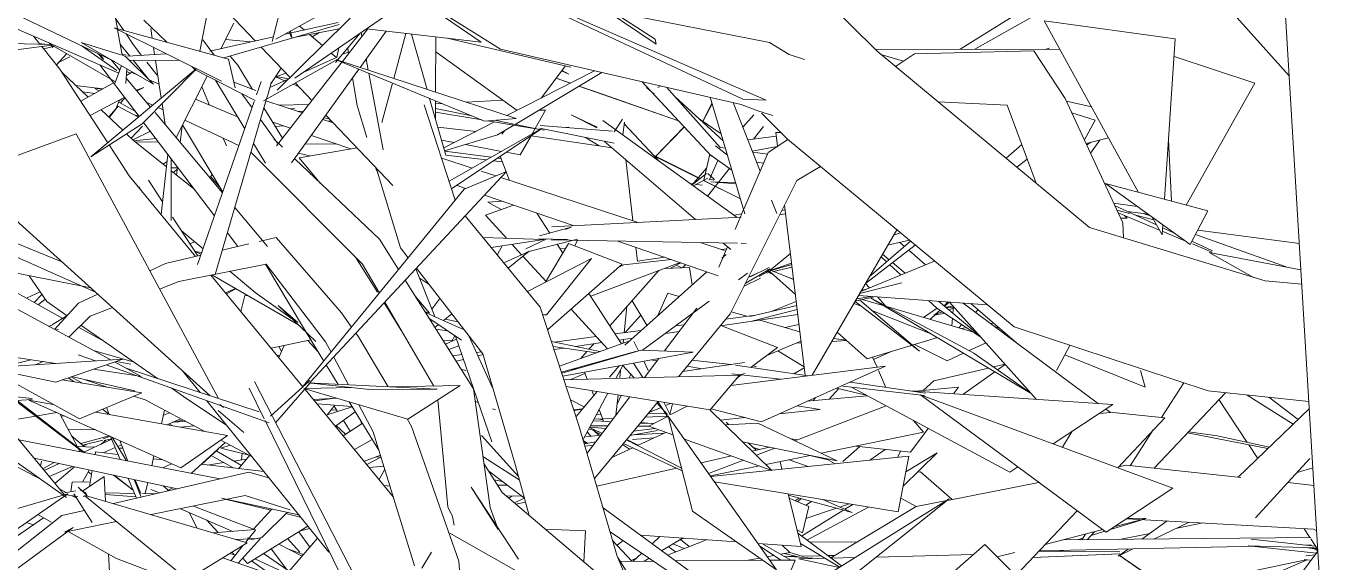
# Model space of a CAD drawing. Header units: millimetres. Extents: x 78096 to 288885, y -20632 to 149556.
# Drawn here: x 251395 to 251956, y 93007 to 93239 of the extents above; entities that cross this region are included whole.
import ezdxf

# ---------------------------------------------------------------- set-up
doc = ezdxf.new("R2010")
doc.units = ezdxf.units.MM
doc.layers.add('G-IMPT', color=8, linetype='Continuous', lineweight=9)
doc.layers.add('L-PLNT', color=71, linetype='Continuous', lineweight=9)

# ---------------------------------------------------------------- blocks, each defined once
blk = doc.blocks.new('ZZ-V - Tree Broadleaf 1 - 3dtree rotund SIMPLU-4826059-TOMH A-A')
at = {"layer": 'G-IMPT'}
for p, q in [((26066.74, 93227.97), (25986.12, 93307.86)), ((25904.03, 93228.81), (25876.78, 93245.83)), ((26020.24, 93231.82), (25952.68, 93244.95)), ((25880.99, 93233.59), (25934.42, 93221.13)), ((25704.72, 93231.36), (25707.04, 93230.98)), ((25710.79, 93230.08), (25706.56, 93229.06)), ((25709.39, 93230.56), (25711.71, 93229.76)), ((25911.18, 93202.43), (25875.99, 93227.77)), ((26008.01, 93205.05), (25904.03, 93228.81)), ((26028.72, 93226.6), (26020.24, 93231.82)), ((26158.58, 93151.83), (26066.74, 93227.97)), ((26134.46, 93228.21), (26082.93, 93226.92)), ((26134.46, 93228.21), (26148.04, 93207.62)), ((25740.4, 93226.84), (25742.26, 93226.24)), ((26028.72, 93226.6), (26035.39, 93224.43)), ((26082.93, 93226.92), (26074.7, 93221.37)), ((25742.44, 93219.17), (25744.15, 93218.58)), ((25810.8, 93215.21), (25806.75, 93216.87)), ((25812.39, 93216.01), (25806.91, 93217.11)), ((25906.76, 93200.17), (25944.68, 93219.52)), ((25910.3, 93196.36), (25947.84, 93218.8)), ((25932.07, 93221.68), (25921.53, 93207.71)), ((25816.76, 93212.78), (25814.39, 93213.75)), ((25737.75, 93203.07), (25739.43, 93206.87)), ((25802.66, 93206.54), (25818.4, 93201.41)), ((25994.59, 93208.12), (26009.64, 93157.8)), ((26004.58, 93205.83), (26016.2, 93176.24)), ((26015.21, 93202.24), (26008.01, 93205.05)), ((26122.96, 93204.69), (26093.04, 93206.17)), ((26172.87, 93153.93), (26148.04, 93207.62)), ((25737.75, 93203.07), (25734.7, 93199.62)), ((25875.97, 93201.67), (25895.91, 93198.34)), ((25891.64, 93200.1), (25875.98, 93203.25)), ((26015.21, 93202.24), (26021.64, 93200.24)), ((26028.05, 93189.98), (26016.85, 93201.26)), ((26135.52, 93170.94), (26122.96, 93204.69)), ((25805.57, 93197.42), (25813.22, 93194.78)), ((25827.19, 93198.54), (25831.73, 93197.06)), ((25879.47, 93186.25), (25901.38, 93197.43)), ((25881.79, 93171.81), (25920.94, 93194.15)), ((25921.28, 93194.15), (25882.91, 93168.68)), ((25898.42, 93197.92), (25920.95, 93194.16)), ((25921.04, 93194.2), (25901.38, 93198.15)), ((25902.7, 93191.82), (25909.75, 93196.03)), ((25953.11, 93188.24), (25920.9, 93194.74)), ((25920.9, 93194.74), (25953.08, 93188.22)), ((25920.9, 93194.72), (25953.11, 93188.24)), ((25921, 93194.15), (25922.82, 93193.85)), ((25921.1, 93195.98), (25952.37, 93193.49)), ((25922.82, 93193.85), (25921.29, 93194.15)), ((25948.23, 93198.12), (26006.22, 93156.24)), ((25956.79, 93198.58), (25953.14, 93193.15)), ((25957.59, 93197.41), (25956.88, 93191.87)), ((25972.73, 93180.42), (25957.5, 93196.69)), ((25822.26, 93191.66), (25839.34, 93185.78)), ((25902.7, 93191.82), (25879.84, 93184.97)), ((25948.97, 93189.05), (25988.33, 93155.34)), ((26028.11, 93189.93), (26019.62, 93184.19)), ((26025.17, 93192.89), (26022.99, 93192.94)), ((26022.99, 93192.94), (26023.71, 93186.95)), ((26125.91, 93108.9), (26028.05, 93189.98)), ((26019.62, 93184.19), (26009.14, 93159.8)), ((25878.72, 93181.74), (25891.74, 93177.49)), ((25961.2, 93154.84), (25958.12, 93181.21)), ((26042.32, 93178.15), (26032.1, 93172.1)), ((25895.61, 93176.23), (25902.02, 93174.14)), ((25904.15, 93173.44), (25963.51, 93154.09)), ((26032.1, 93172.1), (26003.25, 93114.6)), ((25885.27, 93169.95), (25888.94, 93168.68)), ((25897.1, 93165.87), (25935.41, 93152.67)), ((25909.58, 93161.57), (25897.53, 93157.15)), ((26021.12, 93163.72), (26023.42, 93157.87)), ((26026.78, 93161.49), (26035.63, 93088.01)), ((25897.53, 93157.15), (25906.63, 93147.2)), ((25919.73, 93158.07), (25925.31, 93149.48)), ((25926.19, 93152.2), (26008, 93156.33)), ((26009.08, 93159.67), (26005.35, 93150.99)), ((25920.79, 93148.25), (25934.51, 93152.01)), ((25932.15, 93150.95), (25934.19, 93151.93)), ((26075.21, 93150.9), (26038.67, 93088.03)), ((26234.37, 93128.78), (26158.58, 93151.83)), ((26173.16, 93147.39), (26172.87, 93153.93)), ((25896.37, 93147.55), (25922.7, 93146.64)), ((25899.94, 93143.22), (25922.7, 93146.64)), ((25909.02, 93144.59), (25913.12, 93140.1)), ((25914.88, 93142.58), (25923.77, 93146.89)), ((25915.68, 93141.39), (25937.29, 93146.81)), ((25920.4, 93146.95), (25932.89, 93146.73)), ((25925.84, 93146.56), (26006.44, 93145.06)), ((25928.48, 93144.6), (25930.92, 93140.83)), ((25954.7, 93146.02), (25998.12, 93131.06)), ((25963.25, 93137.35), (25962.55, 93143.31)), ((25990.28, 93145.36), (26000.82, 93141.92)), ((26002.13, 93143.51), (25998.34, 93134.68)), ((26000.2, 93145.17), (26003.53, 93142.32)), ((26007.94, 93145.03), (26010.19, 93144.99)), ((25905.43, 93136.55), (25916.22, 93141.52)), ((25907.31, 93134.27), (25916.39, 93141.6)), ((25913.72, 93139.45), (25923.67, 93128.55)), ((25975.08, 93139), (25963.25, 93137.35)), ((26001.79, 93142.72), (25999.39, 93142.39)), ((25999.61, 93138.55), (26001.52, 93140.25)), ((25957.67, 93101.12), (25993.14, 93132.77)), ((26006.8, 93129.24), (26010.73, 93132.13)), ((26250.29, 93127.34), (26234.37, 93128.78)), ((25877.81, 93121.23), (25874.29, 93116.64)), ((25942.23, 93123.41), (25956.33, 93101.68)), ((25934.55, 93116.65), (25950.24, 93099.48)), ((25965.36, 93098.9), (25994.2, 93120.02)), ((25988.86, 93117.01), (25974.88, 93098.54)), ((25875.63, 93108.72), (25877.18, 93109.97)), ((25879.33, 93111.7), (25882.95, 93114.62)), ((25880.05, 93112.28), (25885.68, 93111.11)), ((26003.25, 93114.6), (25980.88, 93087.44)), ((25881.1, 93107.28), (25876.06, 93108.03)), ((26209.85, 93081.27), (26125.91, 93108.9)), ((25808.22, 93095.75), (25810.57, 93100.93)), ((25926.01, 93102.67), (25946.94, 93098.29)), ((25945.39, 93097.73), (25926.72, 93100.51)), ((25929.51, 93092), (25960.15, 93103.06)), ((25930.34, 93089.45), (25962.29, 93098.36)), ((25963.7, 93098.59), (25961.69, 93102.68)), ((25965.44, 93087.02), (25961.41, 93093.31)), ((25967.83, 93090.17), (25965.89, 93094.14)), ((25972.46, 93095.35), (25966.17, 93087.04)), ((25968.97, 93094.71), (25971.62, 93094.25)), ((26009.51, 93093.53), (25982.68, 93089.63)), ((25986.71, 93094.52), (26003.67, 93092.68)), ((25888.96, 93090.17), (25886.9, 93090.71)), ((25951.06, 93087.24), (25955.24, 93092.17)), ((25953.8, 93086.7), (25956.8, 93092.31)), ((25956.68, 93092.44), (25961.73, 93086.92)), ((25984.62, 93091.98), (25991.08, 93090.85)), ((26003.49, 93083.68), (26070.41, 93091.96)), ((26024.97, 93086.34), (26003.99, 93088.68)), ((26036.92, 93087.82), (26005.62, 93092.48)), ((26009.78, 93088.86), (26007.26, 93088.2)), ((26016.77, 93067.95), (26070.41, 93091.96)), ((26087.24, 93079.37), (26051.97, 93083.31)), ((26087.66, 93080.26), (26055.1, 93085.11)), ((26124.07, 93046.2), (26055.36, 93083.06)), ((25823.21, 93077.54), (25832.96, 93078.2)), ((25936.63, 93070.24), (25945.79, 93081.03)), ((25939.67, 93060.31), (25950.37, 93080.29)), ((25959.89, 93078.75), (25941.42, 93054.35)), ((25972.09, 93076.78), (25944.63, 93043.44)), ((25971.57, 93076.15), (25974.32, 93073.14)), ((25976.36, 93069.96), (25972.04, 93076.71)), ((25977.28, 93070.94), (25974.62, 93076.37)), ((26168.54, 93075.36), (26080.84, 93081.35)), ((26165.79, 93020.23), (26085.5, 93079.6)), ((26194.52, 93039.36), (26085.55, 93079.58)), ((26253.35, 93076.73), (26209.85, 93081.27)), ((25974.75, 93072.67), (25976.15, 93071.14)), ((25976.38, 93070.53), (26023.3, 93004.04)), ((26016.77, 93067.95), (25995, 93073.6)), ((26168.54, 93075.36), (26142.77, 93058.46)), ((25987.04, 93029.33), (25976.53, 93069.96)), ((25728.99, 93054.93), (25728.78, 93053.74)), ((25728.99, 93054.93), (25738.81, 93053.79)), ((25753.98, 93052.02), (25758.12, 93051.53)), ((25774.73, 93049.6), (25801.82, 93046.44)), ((26127.57, 93048.5), (26124.07, 93046.2)), ((25727.56, 93046.87), (25726.35, 93040.01)), ((25853.7, 93040.4), (25856.26, 93040.1)), ((25906.84, 93040.61), (25902.75, 93040.54)), ((26194.52, 93039.36), (26165.79, 93020.23)), ((25913.06, 93035.88), (25906.34, 93036.04)), ((25913.15, 93035.81), (25906.4, 93035.99)), ((25913.17, 93035.79), (25906.46, 93035.93)), ((25908.92, 93035.88), (25907.6, 93034.97)), ((26097.92, 93034.66), (26015.03, 92983.12)), ((26097.92, 93034.66), (26047.39, 92994.41)), ((26014.74, 92982.29), (25948.35, 93030.76)), ((25987.04, 93029.33), (26023.3, 93004.04)), ((25821.58, 93021.86), (25817.54, 93020.94)), ((26018.02, 92975.31), (25951.36, 93020.5))]:
    blk.add_line(p, q, dxfattribs=at)
blk = doc.blocks.new('ZZ-V - Tree Broadleaf 1 - 3dtree rotund SIMPLU-4826034-TOMH A-A')
at = {"layer": 'G-IMPT'}
for p, q in [((25805.36, 93232.2), (25820.6, 93291.84)), ((25807.47, 93211.16), (25881.56, 93284.27)), ((25919.32, 93288.11), (25815.11, 93216.41)), ((25971.22, 93231.07), (25921.12, 93264.92)), ((25970.86, 93233.26), (25922.32, 93264.47)), ((25779.6, 93256.36), (25774.07, 93227.95)), ((26008.7, 93207.3), (25905.62, 93255.53)), ((26018.8, 93206.83), (25906.26, 93255.8)), ((25735.71, 93252.93), (25738.46, 93237.66)), ((25779.01, 93252.4), (25798.03, 93232.43)), ((25838.7, 93250.89), (25806.99, 93233.12)), ((25739.02, 93218.52), (25675.47, 93246.12)), ((25691.74, 93245.32), (25737.18, 93223.52)), ((25870.28, 93249.19), (25895.63, 93231.87)), ((25741.23, 93236.9), (25737.65, 93242.17)), ((25749.92, 93241.35), (25759.79, 93231.84)), ((25788.71, 93240.07), (25783.32, 93229.34)), ((25834.34, 93239.46), (25784.5, 93225.11)), ((25833.79, 93240.44), (25810.92, 93235.32)), ((25817.21, 93238.84), (25819.17, 93237.16)), ((26259.88, 92968.61), (26243.29, 93243.25)), ((25704.97, 93231.04), (25702.18, 93234.52)), ((25786.42, 93224.58), (25737.01, 93238.06)), ((25783.43, 93215.07), (25737.01, 93238.06)), ((25738.52, 93237.31), (25740.5, 93226.3)), ((25745.32, 93230.91), (25742.2, 93235.49)), ((25753.48, 93233.56), (25752.85, 93237.73)), ((25775.39, 93232.95), (25780.22, 93226.27)), ((25805.87, 93234.19), (25778.36, 93228.03)), ((25795.99, 93231.97), (25785.18, 93233.04)), ((25812.7, 93236.32), (25813.73, 93233.92)), ((25813.25, 93236.63), (25813.83, 93233.94)), ((25814.68, 93233.89), (25834.34, 93237.67)), ((25821.47, 93235.2), (25827.02, 93230.45)), ((25843.29, 93235.8), (25832.76, 93223.13)), ((25846.69, 93237.62), (25835.68, 93223.53)), ((25854.57, 93236.7), (25843.32, 93221.02)), ((25843.8, 93236.15), (25844.14, 93234.35)), ((25895.63, 93231.87), (25846.05, 93237.7)), ((25863.08, 93235.7), (25857.86, 93216.24)), ((25863.15, 93235.69), (25857.9, 93216.23)), ((25865.5, 93235.41), (25872.3, 93211.5)), ((25875.99, 93234.18), (25875.98, 93210.29)), ((25970.86, 93233.26), (25971.22, 93231.07)), ((25662.79, 93224.48), (25710.15, 93230.66)), ((25667.24, 93232.07), (25709.69, 93230.91)), ((25713.63, 93220.23), (25705.73, 93230.09)), ((25708.92, 93231.59), (25710.52, 93229.66)), ((25709.69, 93230.93), (25737.7, 93214.7)), ((25754.01, 93213.82), (25722.83, 93231.8)), ((25740.01, 93226.44), (25722.83, 93231.8)), ((25723.19, 93230.24), (25738.24, 93219.62)), ((25743.85, 93225.86), (25739.65, 93231.06)), ((25748.91, 93226.18), (25745.32, 93230.91)), ((25754.55, 93226.54), (25754.08, 93229.6)), ((25800.6, 93229.74), (25813.05, 93216.67)), ((25834.13, 93229.5), (25833.23, 93225.32)), ((25838.38, 93226.98), (25837.98, 93229.41)), ((25730.19, 93226.87), (25732.38, 93224.41)), ((25730.9, 93222.05), (25747.84, 93199.77)), ((25731.05, 93226.46), (25732.49, 93224.51)), ((25735.7, 93224.23), (25739.46, 93219.75)), ((25740.2, 93221.78), (25737.39, 93214.04)), ((25741.71, 93225.91), (25740.5, 93226.29)), ((25754.01, 93213.82), (25741.88, 93225.85)), ((25742.85, 93225.79), (25759.53, 93226.85)), ((25743.67, 93224.09), (25765.37, 93224.01)), ((25751.86, 93215.96), (25745.29, 93224.08)), ((25751.16, 93223.21), (25755.68, 93217.61)), ((25757.4, 93207.76), (25754.93, 93224.05)), ((25786.42, 93224.58), (25789.28, 93212.18)), ((25790.5, 93221.9), (25787.2, 93225.88)), ((25796.9, 93211.5), (25790.5, 93221.9)), ((25833.76, 93224.49), (25801.56, 93206.63)), ((25835.49, 93223.28), (25807.25, 93187.14)), ((25833.19, 93225.32), (25819.08, 93218.95)), ((25830.8, 93227.21), (25833.09, 93225.26)), ((25832.97, 93224.32), (25897.16, 93197.83)), ((25910.72, 93198.87), (25833.27, 93224.32)), ((25845.95, 93224.68), (25846.85, 93219.86)), ((25734.3, 93188.47), (25713.63, 93220.23)), ((25725.77, 93208.12), (25714.58, 93218.77)), ((25727.04, 93182.41), (25772.39, 93220.27)), ((25742.52, 93220.44), (25742.12, 93214.09)), ((25742.27, 93216.4), (25752.77, 93203.89)), ((25744.56, 93218.82), (25742.34, 93217.55)), ((25747.4, 93217.63), (25744.56, 93218.82)), ((25749.19, 93196.66), (25772.45, 93220.24)), ((25777.2, 93217.18), (25763.86, 93190.66)), ((25770.6, 93221.43), (25772.45, 93219.65)), ((25771.44, 93220.27), (25797.92, 93206.7)), ((25809.22, 93220.69), (25804.81, 93213.87)), ((25842.78, 93220.27), (25813.76, 93179.81)), ((25842.08, 93204.49), (25840.1, 93216.53)), ((25847.11, 93218.48), (25853.31, 93185.41)), ((25736.74, 93214.37), (25722.66, 93206.35)), ((25746.64, 93211.19), (25749.89, 93212.38)), ((25749.89, 93212.38), (25746.94, 93210.83)), ((25756.48, 93213.83), (25752.2, 93215.62)), ((25774.93, 93212.67), (25778.26, 93204.71)), ((25780.83, 93215.46), (25793.49, 93194.48)), ((25788.71, 93214.67), (25798.28, 93210.96)), ((25800.61, 93214.98), (25798.57, 93209.13)), ((25805.06, 93214.73), (25803.27, 93208.62)), ((25812.24, 93215.86), (25804.35, 93212.3)), ((25815.33, 93214.27), (25822.54, 93206.71)), ((25857.33, 93214.26), (25852.75, 93197.18)), ((25857.36, 93214.25), (25852.75, 93197.18)), ((25741.45, 93207.94), (25726.69, 93200.16)), ((25753.77, 93204.73), (25750.95, 93206.05)), ((25759.15, 93196.28), (25757.77, 93205.35)), ((25790.37, 93199.64), (25772.2, 93207.25)), ((25797.59, 93206.31), (25773.13, 93135.9)), ((25803.23, 93208.5), (25780.72, 93131.59)), ((25792.26, 93209.6), (25796.63, 93203.54)), ((25884.45, 93163.67), (25871, 93204.9)), ((25873.39, 93207.64), (25880.37, 93183.11)), ((25875.98, 93206.57), (25875.97, 93198.56)), ((26018.8, 93206.83), (26008.7, 93207.3)), ((25740.75, 93193.85), (25731.48, 93202.68)), ((25754.77, 93201.49), (25783.87, 93166.8)), ((25758.18, 93202.66), (25756.08, 93203.64)), ((25809.84, 93190.47), (25801.79, 93203.56)), ((25828.54, 93200.42), (25857.49, 93170.03)), ((25846.28, 93190.75), (25842.08, 93204.49)), ((25727.04, 93182.41), (25749.19, 93196.66)), ((25749.77, 93197.24), (25780.44, 93156.93)), ((25766.43, 93195.78), (25765.63, 93188.55)), ((25783.96, 93167.08), (25766.64, 93196.19)), ((25790.97, 93187.25), (25767.65, 93198.2)), ((25800.3, 93198.47), (25807.63, 93188.32)), ((25910.72, 93198.87), (25897.16, 93197.83)), ((25720.62, 93192.32), (25672.75, 93174.66)), ((25720.62, 93192.32), (25782.12, 93078.05)), ((25745.44, 93189.39), (25742.4, 93192.29)), ((25759.69, 93178.01), (25745.44, 93189.39)), ((25784.23, 93190.42), (25785.61, 93187.1)), ((25797.29, 93188.18), (25802.42, 93179.67)), ((25809.76, 93186.57), (25806.03, 93190.1)), ((25743.6, 93174.16), (25734.93, 93187.49)), ((25760.3, 93183.39), (25757.34, 93157.49)), ((25844.37, 93136.01), (25796.18, 93184.4)), ((25816.95, 93181.99), (25842.05, 93186.24)), ((25761.74, 93181.5), (25761.76, 93154.87)), ((25764.44, 93177.95), (25764.06, 93174.52)), ((25851.72, 93146.82), (25815.25, 93181.37)), ((25816.95, 93181.99), (25826.14, 93171.05)), ((25851.09, 93175), (25850.14, 93177.38)), ((25860.86, 93143.02), (25850.3, 93177.57)), ((25672.75, 93174.66), (25778.57, 93079.21)), ((25772.27, 93139.37), (25743.6, 93174.16)), ((25751.83, 93172.37), (25757.97, 93162.95)), ((25771.38, 93168.68), (25761.75, 93176.37)), ((25779.42, 93174.71), (25778.47, 93173.24)), ((25906.59, 93176.06), (25821.96, 93085.24)), ((25888.29, 93168.37), (25906.59, 93176.06)), ((25631.47, 93170.99), (25714.49, 93137.01)), ((25747.69, 93169.47), (25748.16, 93168.68)), ((25888.29, 93168.37), (25818.79, 93083.28)), ((25636.83, 93164.89), (25728.93, 93123.98)), ((25789.17, 93160.47), (25803.3, 93143.63)), ((25572.33, 93156.35), (25726.97, 93125.75)), ((25762.25, 93156.38), (25773.2, 93139.59)), ((25921.19, 93117.4), (25888.71, 93156.86)), ((25775.47, 93142.62), (25766.08, 93150.51)), ((25786, 93149.62), (25790.52, 93143.68)), ((25771.84, 93145.67), (25769.77, 93144.85)), ((25795.23, 93144.8), (25783.79, 93142.09)), ((25807.11, 93147.61), (25799.69, 93145.85)), ((25835.25, 93115.08), (25807.11, 93147.61)), ((25851.72, 93146.82), (25856.36, 93139.5)), ((25933.37, 93144.98), (25923.51, 93128.29)), ((25956.59, 93136.06), (25933.37, 93144.98)), ((25774.52, 93139.9), (25759.18, 93136.27)), ((25771.79, 93141.75), (25774.64, 93140.22)), ((25774.93, 93141.07), (25772.12, 93141.57)), ((25850.8, 93123.89), (25841.7, 93138.68)), ((25859.99, 93133.72), (25856.36, 93139.5)), ((25864.14, 93138.8), (25860.86, 93143.02)), ((25915.6, 93124.2), (25943.29, 93138.5)), ((25923.84, 93114.15), (25943.29, 93138.5)), ((25671.33, 93136.76), (25714.83, 93112.62)), ((25759.18, 93136.27), (25752.43, 93133.21)), ((25802.73, 93136.04), (25765.06, 93128.56)), ((25797.94, 93123.73), (25786.97, 93132.95)), ((25818.41, 93109.19), (25802.46, 93135.99)), ((25828.42, 93102.53), (25802.73, 93136.04)), ((25851.67, 93123.53), (25844.37, 93136.01)), ((25875.6, 93113.36), (25867.39, 93133.99)), ((25896.4, 93097.33), (25867.66, 93134.27)), ((25956.59, 93136.06), (25924.37, 93107.69)), ((25707.91, 93119.89), (25700.31, 93131.03)), ((25765.06, 93128.56), (25756.69, 93125.3)), ((25818.62, 93083.12), (25778.89, 93131.33)), ((25779.21, 93131.4), (25816.47, 93110.02)), ((25892.27, 93082.15), (25862.86, 93129.13)), ((25868.92, 93130.15), (25873.13, 93127.24)), ((25682.92, 93123.14), (25735.59, 93094.68)), ((25699.12, 93121.33), (25705.03, 93124.11)), ((25730, 93123.01), (25721.67, 93119.22)), ((25793.58, 93122.49), (25791.85, 93115.61)), ((25793.58, 93122.49), (25794.98, 93122.34)), ((25815.08, 93111.58), (25797.94, 93123.73)), ((25867.27, 93122.08), (25873.3, 93114.91)), ((25716.72, 93113.77), (25707.91, 93119.89)), ((25721.67, 93119.22), (25711.3, 93107.81)), ((25736.29, 93117.35), (25726.74, 93113.63)), ((25816.39, 93110.84), (25807.87, 93118.18)), ((25824.21, 93102.67), (25807.87, 93118.18)), ((25861.59, 93106.58), (25853.68, 93119.27)), ((25875.15, 93083.41), (25853.98, 93119.59)), ((25937.9, 93066.36), (25921.19, 93117.4)), ((25708.75, 93109.18), (25710.36, 93109.83)), ((25710.39, 93109.97), (25716.66, 93113.71)), ((25726.74, 93113.63), (25717.5, 93104.46)), ((25755.76, 93086.67), (25722.7, 93109.62)), ((25835.25, 93115.08), (25839.65, 93108.82)), ((25871.85, 93115.03), (25888.33, 93107.7)), ((25873.1, 93112.77), (25887.08, 93103.18)), ((25923.84, 93114.15), (25922.28, 93114.08)), ((25712.16, 93107.74), (25713.03, 93107.75)), ((25721.81, 93108.74), (25732.56, 93102.77)), ((25827.68, 93094.17), (25818.41, 93109.19)), ((25841.5, 93106.2), (25842.57, 93104.68)), ((25855.39, 93083.09), (25842.57, 93104.68)), ((25884.55, 93104.92), (25900.24, 93059.32)), ((25890.31, 93105.15), (25900.6, 93082.68)), ((25656.53, 93101.41), (25711.81, 93093.12)), ((25745.65, 93093.64), (25728.17, 93098.69)), ((25804.92, 93099.75), (25822.03, 93103.33)), ((25820.72, 93103.06), (25825.1, 93098.35)), ((25830.82, 93098), (25828.42, 93102.53)), ((25964.84, 93098.92), (25930.5, 93088.96)), ((25964.84, 93098.92), (25987.2, 93098.08)), ((25740.85, 93095.03), (25682.08, 93091.17)), ((25688.48, 93091.59), (25701.09, 93094.73)), ((25706.31, 93093.94), (25703.03, 93092.54)), ((25711.82, 93085.14), (25740.85, 93095.03)), ((25721.47, 93096.91), (25728.94, 93094.24)), ((25737.23, 93093.79), (25748.73, 93087.58)), ((25737.95, 93094.04), (25744.2, 93092.82)), ((25838.27, 93083.9), (25831.92, 93095.92)), ((25910.15, 93050.13), (25896.4, 93097.33)), ((25930.92, 93087.68), (25987.2, 93098.08)), ((25722.06, 93069.22), (25681.81, 93091.49)), ((25711.82, 93085.14), (25682.08, 93091.17)), ((25718.64, 93087.46), (25746.04, 93081.34)), ((25728.08, 93090.68), (25747.97, 93087.7)), ((25733.64, 93092.57), (25804.07, 93067.45)), ((25742.19, 93091.11), (25799.69, 93072.3)), ((25774.19, 93080.64), (25766.63, 93089.98)), ((25833.89, 93084.11), (25828.72, 93092.49)), ((25931.44, 93086.09), (26007.26, 93088.15)), ((25994.61, 93073.13), (26007.26, 93088.15)), ((25748.99, 93080.46), (25714.64, 93086.1)), ((25734.08, 93082.91), (25724.49, 93086.15)), ((25768.43, 93077.87), (25761.66, 93082.58)), ((25795.43, 93082.52), (25801.94, 93069.23)), ((25797.77, 93085.29), (25866.51, 92951.71)), ((25821.54, 93085.8), (25804.68, 93070.32)), ((25822.06, 93085.11), (25806.77, 93067.48)), ((25863.89, 93069.16), (25818.97, 93082.29)), ((25857.65, 93035.58), (25819.61, 93081.92)), ((25839.75, 93082.7), (25819.62, 93082.3)), ((25820.85, 93084.73), (25847.42, 93081.88)), ((25876.57, 93082.07), (25820.86, 93084.74)), ((25876.57, 93082.07), (25847.42, 93081.88)), ((25886.63, 93083.64), (25856.43, 93083.04)), ((25863.89, 93069.16), (25886.63, 93083.64)), ((25899.6, 93030.9), (25892.27, 93082.15)), ((25994.61, 93073.13), (25932.39, 93083.2)), ((25694.26, 93077.18), (25723.83, 93054.7)), ((25694.64, 93078.8), (25701.56, 93077.99)), ((25701.69, 93077.58), (25694.78, 93077.15)), ((25695.15, 93077.18), (25724.4, 93054.59)), ((25765.91, 93048.06), (25700.12, 93077.37)), ((25710.77, 93075.47), (25700.12, 93077.37)), ((25722.06, 93069.22), (25748.99, 93080.46)), ((25750.41, 93077.38), (25745.55, 93079.02)), ((25775.89, 93063.85), (25750.41, 93077.38)), ((25785.62, 93066.53), (25768.43, 93077.87)), ((25792.26, 93058.33), (25777.08, 93077.08)), ((25851.45, 93055.67), (25838.55, 93076.57)), ((25881.29, 93031.21), (25876.96, 93077.48)), ((25893.02, 93076.85), (25894.48, 93076.08)), ((25715.45, 93036.57), (25686.36, 93071.57)), ((25786.02, 93062.05), (25729.16, 93072.19)), ((25733.77, 93074.11), (25734.95, 93071.15)), ((25757.48, 93067.14), (25758.81, 93072.92)), ((25793.06, 93063.38), (25781.96, 93072.87)), ((25782.75, 93075.44), (25784.25, 93074.08)), ((25828.67, 93070.88), (25839.89, 93074.39)), ((25841.21, 93072.26), (25832.66, 93066.03)), ((25848.99, 93063.65), (25842.82, 93075.32)), ((25901.78, 93073.17), (25900.6, 93073.59)), ((25802.25, 93068.59), (25859.76, 92951.08)), ((25844.29, 93067.26), (25836.02, 93061.93)), ((25865.6, 93065.89), (25863.61, 93069.24)), ((25886.05, 93007.75), (25865.6, 93065.89)), ((25954.47, 93009.93), (25937.9, 93066.36)), ((25677.28, 93062.9), (25716.47, 93035.33)), ((25695.88, 93060.11), (25782.66, 93043.3)), ((25735.52, 93061.6), (25739.72, 93051.62)), ((25736.21, 93061.29), (25742.39, 93051.1)), ((25739.44, 93059.85), (25742.97, 93050.99)), ((25765.91, 93048.06), (25786.02, 93062.05)), ((25796.7, 93052.81), (25783.11, 93060.02)), ((25848.59, 93060.31), (25840.95, 93055.93)), ((25866.86, 93005.76), (25848.99, 93063.65)), ((25911.74, 93044.32), (25895.8, 93062.09)), ((25705.53, 93043.03), (25677.85, 93057.5)), ((25785.08, 93058.98), (25770.4, 93045.67)), ((25783.12, 93056.64), (25787.12, 93057.89)), ((25783.12, 93056.64), (25795.43, 93053.48)), ((25829.78, 93011.66), (25792.26, 93058.33)), ((25702.42, 93052.24), (25764.26, 93039.02)), ((25753.28, 93048.99), (25754.27, 93053.25)), ((25761.83, 93049.88), (25758.13, 93048.05)), ((25896.43, 93053.03), (25912.12, 93042.96)), ((25904.68, 93037.44), (25896.87, 93049.98)), ((25916.35, 93027.56), (25910.15, 93050.13)), ((25732.69, 93044.35), (25723.39, 93037.99)), ((25732.69, 93044.35), (25733.29, 93033.68)), ((25736.7, 93044.92), (25745.3, 93038.37)), ((25795.31, 93046.23), (25736.81, 93032.65)), ((25737.01, 93044.85), (25745.26, 93038.47)), ((25743.13, 93043.54), (25746.74, 93034.95)), ((25748.76, 93035.42), (25745.75, 93042.98)), ((25746.19, 93042.89), (25748.53, 93037.01)), ((25803.96, 93043.78), (25795.31, 93046.23)), ((25914.33, 93034.91), (25898.97, 93046.61)), ((25655.74, 92994.48), (25717.01, 93036.89)), ((25716.33, 93037.38), (25713.57, 93038.83)), ((25717.01, 93036.89), (25715.46, 93036.44)), ((25715.68, 93037.26), (25720.5, 93038.16)), ((25719.56, 93036.81), (25727.52, 93024.54)), ((25721.57, 93039.69), (25725.41, 93036.09)), ((25722.38, 93038.51), (25725.12, 93036.97)), ((25733.09, 93037.28), (25745.86, 93037.06)), ((25733.13, 93036.59), (25746.48, 93035.58)), ((25749.23, 93037), (25755.11, 93036.9)), ((25750.51, 93036.98), (25751.61, 93041.73)), ((25756.68, 93037.26), (25752.84, 93038.75)), ((25758.25, 93040.31), (25760.43, 93038.39)), ((25762.4, 93039.42), (25759.92, 93038.13)), ((25891.33, 93039.73), (25903.06, 93021.51)), ((25891.33, 93039.73), (25911.72, 93008.57)), ((25974.29, 92978.51), (25904.68, 93037.44)), ((25715.06, 93036.33), (25634.69, 93012.9)), ((25715.43, 93036.58), (25721.38, 93035.65)), ((25720.65, 93035.13), (25718.92, 93036.03)), ((25725.45, 93036.27), (25723.66, 93035.65)), ((25724.23, 93036.17), (25768.79, 92999.82)), ((25794.54, 93015.7), (25725.17, 93036.06)), ((25793.68, 93036.09), (25753.07, 93027.87)), ((25797.22, 93021.54), (25771.35, 93031.57)), ((25783.51, 93034.91), (25816.82, 93027.79)), ((25785.55, 93034.45), (25804.79, 93029.84)), ((25813.06, 93029.89), (25793.68, 93036.09)), ((25883.2, 93027.11), (25881.29, 93031.21)), ((25714.5, 93027.47), (25683.49, 93003.19)), ((25706.59, 93026.49), (25686.3, 93012.62)), ((25709.86, 93024.66), (25704.05, 93027.92)), ((25724.16, 93029.71), (25714.5, 93027.47)), ((25788.34, 93020.65), (25765.68, 93030.43)), ((25772.88, 93022.06), (25769.45, 93028.8)), ((25782.04, 93020.17), (25776.9, 93025.58)), ((25805.18, 93030.27), (25797.22, 93021.54)), ((25811.83, 93028.85), (25800.92, 93018)), ((25811.26, 93028.29), (25817.64, 93026.76)), ((25883.2, 93027.11), (25884, 93023.26)), ((25903.06, 93021.51), (25899.6, 93030.9)), ((25719.32, 93022.33), (25690.49, 93001.18)), ((25738.11, 93024.84), (25715.61, 93020.29)), ((25715.61, 93020.29), (25719.32, 93022.33)), ((25738.01, 93008.88), (25717.11, 93020.59)), ((25779.86, 93020.01), (25798.1, 93021.39)), ((25793.86, 93015.9), (25798.14, 93021.21)), ((25794.7, 93006.83), (25820.73, 93022.91)), ((25940.41, 92986.88), (25882.05, 93019.81)), ((25940.78, 93020.84), (25923.43, 93021.57)), ((25940.78, 93020.84), (25940.06, 93007.49)), ((25794.54, 93015.7), (25768.79, 92999.82)), ((25787.48, 93007.99), (25792.85, 93014.66)), ((25789.76, 93017.1), (25799.02, 93017.61)), ((25790.7, 93006.87), (25800.34, 93017.53)), ((25796.54, 93017.11), (25794.7, 93017.9)), ((25800.92, 93018), (25796.54, 93017.11)), ((25824.93, 93017.69), (25809.92, 93000.23)), ((26100.12, 93003.53), (26113.3, 93014.97)), ((26113.3, 93014.97), (26168.22, 92960.29)), ((25734.56, 93010.81), (25735.41, 92995.4)), ((25814.91, 92979.87), (25738.01, 93008.88)), ((25820.8, 92996.46), (25784, 93009.2)), ((25794.7, 93006.83), (25792.63, 93009.01)), ((25874.17, 93011.66), (25870.06, 93004.8)), ((25963.98, 92987.23), (25954.47, 93009.93)), ((25973.61, 92979.08), (25954.68, 93009.42)), ((25886.54, 93000.27), (25886.05, 93007.75))]:
    blk.add_line(p, q, dxfattribs=at)
blk = doc.blocks.new('ZZ-V - Tree Broadleaf 2 - 3dtree rotund SIMPLU-4826084-TOMH A-A')
at = {"layer": 'G-IMPT'}
for p, q in [((26136.94, 93250.36), (26102.6, 93228.86)), ((26145.78, 93249.66), (26109, 93228.84)), ((26139.44, 93228.79), (26141.16, 93229.33)), ((26139.81, 93228.79), (26141.16, 93229.33)), ((25928, 93216.29), (25934.16, 93214.15)), ((25934.23, 93214.19), (25928.03, 93216.33)), ((25937.89, 93212.85), (25980.92, 93197.9)), ((25948.04, 93209.43), (25937.97, 93212.9)), ((25948.04, 93209.43), (25980.88, 93197.95)), ((25991.47, 93197.63), (25995.36, 93205.54)), ((25995.42, 93205.33), (25991.5, 93197.62)), ((26013.49, 93200.55), (26008.76, 93195.19)), ((25971.08, 93182.71), (25983.32, 93195.33)), ((25971.13, 93182.68), (25983.42, 93195.23)), ((25990.27, 93198.45), (25999.31, 93192.33)), ((26017.7, 93195.42), (26013.34, 93190.04)), ((26023.19, 93191.24), (26010.9, 93189.74)), ((26157.35, 93187.5), (26159.3, 93188.68)), ((26158.98, 93183.96), (26163.06, 93189.62)), ((26023.6, 93186.88), (26012.8, 93184.89)), ((25993.09, 93177.46), (25986.76, 93170.29)), ((26003.01, 93177.28), (25993.45, 93165.46)), ((25705.83, 93122.94), (25702.51, 93119.46)), ((25707.17, 93120.97), (25704.28, 93118.47)), ((25789.67, 93125.39), (25785.59, 93123.21)), ((26092.69, 93116.98), (26086.77, 93113.02)), ((26095.03, 93115.44), (26091.31, 93114.13)), ((26094.01, 93116.11), (26092.03, 93114.39)), ((26097.38, 93119.72), (26095.67, 93118)), ((26098, 93119.67), (26095.85, 93117.84)), ((26099.59, 93117.96), (26096.24, 93117.51)), ((26096.54, 93117.26), (26099.71, 93117.19)), ((26099.7, 93117.09), (26097.62, 93116.36)), ((26099.77, 93117.77), (26099.49, 93114.79)), ((26109.4, 93115.21), (26110.29, 93116.43)), ((26091.82, 93114.2), (26089.53, 93112.2)), ((26095.96, 93114.83), (26091.55, 93113.97)), ((26099.28, 93112.64), (26098.98, 93109.41)), ((26103.37, 93109.95), (26102, 93108.52)), ((26117.16, 93110.54), (26115.95, 93110.34)), ((26104.86, 93108.48), (26103.12, 93108.18)), ((26119.76, 93108.31), (26117.37, 93109.28)), ((25879.18, 93103.05), (25883.13, 93102.95)), ((26081.94, 93100.89), (26079.99, 93100.42)), ((25807.34, 93096.8), (25808.52, 93096.42)), ((26072.51, 93098.16), (26065.25, 93094.83)), ((26182.61, 93082.9), (26147.88, 93096.94)), ((26180.54, 93090.17), (26182.61, 93082.9)), ((25719.59, 93085.29), (25717.21, 93086.98)), ((26199.3, 93084.75), (26189.59, 93069.83)), ((25940.15, 93074.38), (25934.27, 93077.44)), ((26186.54, 93047.88), (26217.26, 93080.5)), ((25689.27, 93068.06), (25703.15, 93070.42)), ((25703.76, 93070.52), (25712.25, 93071.97)), ((25721.16, 93057.08), (25713.58, 93071.37)), ((25734.7, 93071.2), (25731.95, 93073.35)), ((25829.25, 93071.06), (25832.41, 93075.13)), ((25830.78, 93073.04), (25833.18, 93073.13)), ((26191.02, 93069.68), (26167.33, 93072.1)), ((26191.02, 93069.68), (26170.7, 93048.15)), ((25947.47, 93062.34), (25943.97, 93064.3)), ((25944.48, 93064.02), (25946.55, 93062.12)), ((25946.61, 93063.57), (25944.58, 93064.32)), ((26151.1, 93063.93), (26146.83, 93056.96)), ((26186.1, 93064.47), (26176.04, 93049.01)), ((25728.63, 93057.01), (25721.06, 93057.29)), ((25722.27, 93055), (25721.48, 93056.48)), ((25740.76, 93056.55), (25739.04, 93056.61)), ((25774.81, 93049.59), (25782.13, 93056.22)), ((25792.4, 93054.26), (25792.09, 93051.5)), ((26092.71, 93054.63), (26077.94, 93040.1)), ((26092.71, 93054.63), (26079.14, 93046.3)), ((25846.25, 93049.47), (25852.36, 93052.72)), ((26255.07, 93048.14), (26248.28, 93046.06)), ((26084.1, 93046.16), (26085.48, 93046.4)), ((26099.2, 93034.45), (26085.48, 93046.4)), ((26063.03, 93031.15), (26036.37, 93016.91)), ((26056.28, 93032.25), (26052.86, 93030.16)), ((26076.95, 93035.05), (26083.66, 93031.43)), ((26051.97, 93029.61), (26034.08, 93018.62)), ((26153.16, 93029.57), (26126.74, 93001.59)), ((26181.69, 93025.72), (26167.53, 93021.39)), ((26157.5, 93017.05), (26160.74, 93020.49)), ((26165.19, 93020.68), (26159.19, 93018.84)), ((26184.65, 93019.78), (26171.44, 93017.18)), ((26192.14, 93025.13), (26181.14, 93017.27)), ((26201.66, 93024.59), (26186.36, 93017.32)), ((26207.46, 93024.26), (26196.4, 93022.09)), ((25818.28, 93009.95), (25808.16, 93015.14)), ((25812, 93017.52), (25817.28, 93011.66)), ((25957.06, 93016.64), (25954.35, 93014.69)), ((25972.89, 93018.46), (25969.5, 93015.32)), ((25982.6, 93017.77), (25973.63, 93012.31)), ((25992.96, 93017.03), (25976.21, 93010.43)), ((25978.47, 93015.25), (25983.33, 93013.23)), ((25983.24, 93017.72), (25980.9, 93016.73)), ((25981.75, 93017.09), (25985.48, 93014.08)), ((26025.79, 93014.7), (26029.04, 93011.49)), ((26058.3, 93016.14), (26037.66, 93015.95)), ((26231.39, 93014.26), (26136.74, 93012.19)), ((26254.15, 93017.94), (26147.07, 93016.96)), ((26155.72, 93017.78), (26153.2, 93017.01)), ((26156.82, 93019.48), (26155.23, 93017.03)), ((26255.76, 93013.59), (26227.12, 93014.37)), ((26256.68, 93011.28), (26227.19, 93014.39)), ((26256.08, 93014.31), (26228.44, 93017.34)), ((26254.26, 93014.76), (26252.39, 93014.72)), ((25788.96, 93010.57), (25786.98, 93011.04)), ((25788.96, 93010.57), (25788.02, 93011.66)), ((25811.46, 93004.39), (25804.91, 93013.14)), ((25818.9, 93010.67), (25812.4, 93012.97)), ((25962.79, 93009.09), (25960.4, 93008.09)), ((25965.07, 93011.21), (25961.3, 93007.71)), ((25968.26, 93009.05), (25966.13, 93007.75)), ((25979.67, 93011.79), (25976.48, 93014.04)), ((26016.01, 93009.13), (26010.23, 93008.09)), ((26022.17, 93010.24), (26019.29, 93009.72)), ((26029.04, 93011.49), (26025.09, 93010.77)), ((26031.41, 93009.89), (26028.26, 93009.82)), ((26042.42, 93010.13), (26034.26, 93009.95)), ((26048.52, 93010.26), (26045.39, 93010.19)), ((26171.69, 93010.94), (26134.01, 93009.29)), ((26134.02, 93009.31), (26171.69, 93010.94)), ((26171.56, 93010.91), (26134.02, 93009.3)), ((26171.6, 93011.78), (26136.61, 93012.05)), ((26147.25, 93012.42), (26145.02, 93011.98)), ((26177.44, 93013.08), (26170.96, 93010)), ((26175.2, 93013.03), (26170.96, 93010)), ((26227.22, 92972.06), (26171.39, 93010.39)), ((26227.01, 92971.78), (26171.54, 93010.28)), ((26255.63, 93013.12), (26252, 93013.69)), ((26254.69, 93013.1), (26257.16, 93013.52)), ((26257.17, 93013.42), (26254.69, 93013.1)), ((26257.24, 93012.28), (26254.92, 93013.5)), ((26257.22, 93012.67), (26254.92, 93013.5)), ((25796.4, 93007.88), (25804.69, 93002.04))]:
    blk.add_line(p, q, dxfattribs=at)
blk = doc.blocks.new('ZZ-V - Tree Broadleaf 2 - 3dtree rotund SIMPLU-4826109-TOMH A-A')
at = {"layer": 'G-IMPT'}
for p, q in [((26244.86, 93217.32), (26209.13, 93257.18)), ((26195.59, 93233.31), (26138.89, 93241.12)), ((26179.73, 93167.04), (26138.89, 93241.12)), ((25825.86, 93236.04), (25822.62, 93234.21)), ((26195.59, 93233.31), (26190.9, 93164.04)), ((25838.29, 93227.52), (25835.69, 93226.65)), ((26145.69, 93228.78), (26065.79, 93228.92)), ((25716.54, 93226.96), (25712.11, 93222.13)), ((25717.86, 93225.61), (25713.05, 93223.16)), ((26068.36, 93226.63), (26078.08, 93223.65)), ((26230.04, 93214.18), (26195.07, 93225.64)), ((25811.34, 93218.47), (25807.15, 93217.06)), ((25930.4, 93219.48), (25933.51, 93218.08)), ((25930.6, 93219.73), (25933.51, 93218.08)), ((25732.16, 93211.76), (25720.39, 93213.24)), ((25730.61, 93210.88), (25728.76, 93211.95)), ((25731.94, 93211.63), (25728.77, 93211.96)), ((25965.03, 93214.87), (25995.14, 93182.71)), ((25970.36, 93209.51), (25967.09, 93212.31)), ((25973.32, 93212.98), (25972.05, 93212.35)), ((25975.7, 93212.43), (25998.97, 93186.4)), ((26230.04, 93214.18), (26200.23, 93161.54)), ((25728.68, 93209.78), (25723.4, 93210.38)), ((25746.23, 93201.89), (25739.05, 93206.02)), ((25741.01, 93207.02), (25739.41, 93206.82)), ((25739.84, 93205.57), (25741.69, 93207.86)), ((25821.22, 93205.02), (25808.12, 93204.76)), ((25878.87, 93205.38), (25875.98, 93205.22)), ((25905.1, 93206.81), (25889.2, 93205.94)), ((26000.21, 93189.33), (25979.48, 93208.33)), ((26159.4, 93203.92), (26148.57, 93206.48)), ((25734.89, 93199.43), (25738.74, 93204.2)), ((25747.61, 93199.58), (25738.34, 93204.41)), ((25746.32, 93200.36), (25747.63, 93200.05)), ((25815.18, 93203.05), (25812.55, 93203.32)), ((25818.94, 93202.11), (25816.64, 93201.98)), ((25917.68, 93192.29), (25923.47, 93202.53)), ((25923.47, 93202.53), (25920.59, 93202.51)), ((25934.52, 93200.47), (25945.65, 93194.95)), ((25934.52, 93200.47), (25945.8, 93195.14)), ((26150.95, 93201.33), (26161, 93198.25)), ((25744.38, 93190.4), (25749.23, 93195.6)), ((25810.25, 93195.8), (25806.78, 93195.45)), ((25830.15, 93198.73), (25827.66, 93199.19)), ((25830.94, 93197.89), (25829.59, 93197.76)), ((25893.45, 93193.39), (25876.95, 93195.12)), ((25932.22, 93195.1), (25933.59, 93195.18)), ((26156.34, 93189.67), (26161, 93198.25)), ((25752.69, 93193.4), (25745.17, 93189.65)), ((25755.1, 93190.23), (25745.59, 93189.27)), ((25746.18, 93188.8), (25756.27, 93188.7)), ((25819.67, 93188.06), (25833.12, 93187.92)), ((25884.02, 93188.57), (25878.52, 93189.61)), ((25904.52, 93192.22), (25905.71, 93193.62)), ((25912.53, 93183.2), (25917.2, 93191.44)), ((25952.3, 93186.2), (25917.26, 93191.48)), ((25940.72, 93190.72), (25946.57, 93187.06)), ((26166.77, 93190.55), (26157.06, 93188.11)), ((26192.65, 93189.78), (26193.97, 93163.22)), ((25816.7, 93183.92), (25821.6, 93182.77)), ((25879.88, 93184.81), (25899.94, 93182.17)), ((25880.37, 93183.12), (25897.99, 93181.06)), ((25904.42, 93184.73), (25888.83, 93187.67)), ((25903.9, 93182.61), (25907.96, 93172.2)), ((25912.53, 93183.2), (25906.49, 93184.34)), ((25990.32, 93173.02), (25970.17, 93183.16)), ((25970.81, 93182.48), (25990.15, 93172.89)), ((25991.92, 93172.34), (25994.48, 93183.53)), ((26004.03, 93176.56), (25994.42, 93183.32)), ((26002.06, 93183.15), (25996.88, 93187.17)), ((25998.97, 93186.4), (26001.18, 93186.09)), ((26012.99, 93184.42), (26019.46, 93183.51)), ((26129.3, 93187.66), (26122.48, 93181.75)), ((25759.96, 93180.42), (25758.18, 93179.22)), ((25764.41, 93177.65), (25761.75, 93177.63)), ((25764.35, 93177.09), (25762.66, 93175.64)), ((25901.02, 93180.7), (25904.82, 93180.26)), ((25902.69, 93181.81), (25904.29, 93181.6)), ((25994.17, 93172.27), (25997.94, 93180.84)), ((26014.68, 93180.11), (26017.69, 93179.71)), ((26127.15, 93177.88), (26131.66, 93181.33)), ((25778.81, 93173.77), (25782.46, 93169.6)), ((25986.83, 93170.24), (25992.98, 93175.15)), ((25987.45, 93169.8), (25993.59, 93173.13)), ((25991.72, 93172.11), (26007.73, 93164.18)), ((26007.7, 93164.28), (25991.92, 93172.22)), ((25996.49, 93172.65), (25993.66, 93175.21)), ((25996.2, 93172.24), (25994.51, 93172.79)), ((26005.66, 93171.1), (25994.88, 93171.56)), ((25994.88, 93171.56), (26005.78, 93170.71)), ((25986.02, 93170.83), (25987.35, 93170.65)), ((25988.64, 93170.45), (25991.22, 93170.14)), ((25988.7, 93170.48), (25991.22, 93170.14)), ((26165.43, 93170.88), (26209.71, 93159)), ((26165.43, 93170.88), (26202.03, 93144.49)), ((25898.54, 93162.83), (25904.72, 93163.24)), ((25898.54, 93162.83), (25904.22, 93159.61)), ((26168.95, 93162.4), (26179.19, 93160.95)), ((26187.49, 93152.96), (26169.59, 93161.24)), ((26004.93, 93157.17), (26008.25, 93157.73)), ((26024.67, 93157.3), (26027.23, 93157.74)), ((26025.64, 93159.22), (26027.02, 93159.52)), ((26175.76, 93157.94), (26170.36, 93159.35)), ((26188.72, 93150.73), (26170.91, 93158.17)), ((26171.93, 93155.96), (26174.77, 93155.85)), ((26173.65, 93157.03), (26174.77, 93155.85)), ((26174.92, 93158.77), (26183.87, 93157.58)), ((26186.27, 93155.18), (26178.01, 93157.34)), ((26184.88, 93156.86), (26181.69, 93157.87)), ((26189.86, 93148.66), (26185.65, 93156.3)), ((26209.71, 93159), (26202.03, 93144.49)), ((26073.88, 93148.61), (26076.92, 93149.49)), ((26190.16, 93153.05), (26189.86, 93148.66)), ((26199.79, 93146.11), (26189.98, 93150.21)), ((26195.26, 93149.37), (26190.07, 93151.77)), ((26243.44, 93134.84), (26204.37, 93148.91)), ((26249.22, 93144.98), (26205.34, 93150.74)), ((25904.71, 93143.94), (25902.62, 93139.96)), ((25937.27, 93146.34), (25936.06, 93143.94)), ((26061.75, 93127.74), (26083.26, 93144.23)), ((26081.19, 93145.95), (26063.35, 93130.5)), ((26071.3, 93144.17), (26080.73, 93146.33)), ((26078.52, 93143.64), (26076.51, 93145.36)), ((26211.73, 93141.76), (26202.77, 93145.9)), ((26211.4, 93141.26), (26202.97, 93144.78)), ((25931.97, 93142.6), (25929.65, 93142.79)), ((25977.69, 93138.1), (25957.29, 93135.69)), ((26029.29, 93140.6), (26020.55, 93133.44)), ((26068.43, 93139.23), (26070.86, 93137)), ((26071.93, 93137.93), (26069.07, 93140.34)), ((26087.71, 93135.77), (26080.4, 93142.04)), ((26249.91, 93133.63), (26210.24, 93141.09)), ((26210.24, 93141.09), (26229.46, 93130.27)), ((25981.61, 93136.75), (25943, 93122.22)), ((25972.48, 93133.31), (25951.27, 93109.47)), ((25955.03, 93134.68), (25957.29, 93135.69)), ((25974.92, 93134.23), (25985.63, 93134.63)), ((25977.44, 93134.32), (25981.98, 93136.62)), ((25979.96, 93135.6), (25982.35, 93134.51)), ((25984.05, 93135.9), (25982.83, 93134.53)), ((25986.78, 93127.1), (25985.63, 93134.63)), ((26020.48, 93134.04), (26009.79, 93127.63)), ((26014.93, 93132.17), (26011.19, 93130.42)), ((26020.12, 93134.59), (26011.91, 93130.59)), ((26020.07, 93133.16), (26015.79, 93130.77)), ((26018.88, 93132.69), (26029.86, 93135.87)), ((26020.11, 93133.12), (26018.88, 93132.69)), ((26019.04, 93132.2), (26020.31, 93132.5)), ((26031.42, 93122.98), (26019.37, 93133.78)), ((26020.77, 93132.53), (26019.42, 93132.93)), ((26022.01, 93131.42), (26019.98, 93132.42)), ((26029.79, 93136.5), (26020.53, 93133.27)), ((26030.64, 93129.44), (26020.73, 93133.37)), ((26021.98, 93132.88), (26030, 93134.72)), ((26091.56, 93137.36), (26059.72, 93124.25)), ((26072.21, 93135.76), (26076.99, 93131.36)), ((26078.85, 93132.12), (26073.42, 93136.68)), ((26016.29, 93129.94), (26009.23, 93126.51)), ((26030.62, 93129.62), (26028.97, 93130.11)), ((26077.37, 93127.98), (26059.19, 93123.33)), ((26061.74, 93127.72), (26063.46, 93125.79)), ((25789.56, 93125.46), (25785.17, 93123.72)), ((25976.37, 93123.47), (25971.97, 93113.89)), ((25976.37, 93123.47), (25981.15, 93122.08)), ((26065.25, 93121.76), (26057.37, 93120.21)), ((26064.14, 93122.1), (26057.87, 93121.07)), ((26114.32, 93118.5), (26058.7, 93122.49)), ((26061.98, 93125.18), (26059.99, 93124.71)), ((26069.84, 93118.02), (26060.42, 93120.81)), ((26063.92, 93121.55), (26133.29, 93080.17)), ((26108.6, 93097.62), (26063.94, 93121.56)), ((26066.9, 93121.91), (26070.16, 93118.22)), ((25871.41, 93115.47), (25873.05, 93115.01)), ((25958.63, 93117.75), (25957.49, 93106.41)), ((25960.83, 93120.22), (25967.3, 93109.72)), ((26003.69, 93115.48), (26010.45, 93113.51)), ((26032, 93118.17), (26011.71, 93113.43)), ((26032.21, 93116.44), (26012.67, 93111.46)), ((26031.78, 93119.95), (26021, 93115.6)), ((26059.96, 93117.83), (26056.73, 93119.11)), ((26085.07, 93098.48), (26057.22, 93119.94)), ((26085.07, 93098.48), (26059.16, 93120.56)), ((26090.34, 93105.79), (26064.46, 93116.05)), ((26108.46, 93106.61), (26071.38, 93117.57)), ((26089, 93120.32), (26092.5, 93117.1)), ((26111.57, 93104.56), (26092.5, 93117.1)), ((26111.3, 93104.87), (26093.26, 93120.01)), ((26135.66, 93077.6), (26098.07, 93119.67)), ((26162.38, 93075.78), (26103.98, 93119.25)), ((26127.01, 93102.11), (26107.28, 93119.01)), ((25964.64, 93114.04), (25957.92, 93106.47)), ((25983.47, 93109.89), (25979.68, 93109.39)), ((25999.01, 93109.45), (26032.47, 93114.23)), ((26014.21, 93114.01), (26001.35, 93112.29)), ((26016, 93111.88), (26033.37, 93106.81)), ((26032.99, 93109.93), (26027.01, 93108.67)), ((25884.27, 93105.11), (25883.02, 93102.73)), ((25945.39, 93104.79), (25927.39, 93102.38)), ((25964.67, 93107.38), (25953.6, 93105.89)), ((25955.34, 93103.21), (25960.89, 93104.01)), ((25975.1, 93106.03), (25981.21, 93106.91)), ((25999.24, 93109.5), (26023.68, 93100.07)), ((26053.53, 93103.15), (26047.92, 93103.95)), ((26062.48, 93095.12), (26049.54, 93106.73)), ((26062.48, 93095.12), (26092.83, 93104.31)), ((25808.28, 93100.45), (25809.37, 93098.3)), ((25880.17, 93101.47), (25885, 93103.61)), ((25885.98, 93100.76), (25881.64, 93099.13)), ((25927.16, 93099.19), (25931.47, 93099.8)), ((25936.38, 93100.5), (25947.82, 93102.14)), ((25941.36, 93098.33), (25938.67, 93095.31)), ((25944.32, 93101.66), (25942.21, 93099.28)), ((25957.2, 93103.5), (25957.04, 93101.94)), ((26023.68, 93100.07), (26012.33, 93091.48)), ((26033.85, 93102.79), (26019.11, 93096.61)), ((26035.19, 93091.7), (26023.87, 93098.61)), ((26031.74, 93101.9), (26033.94, 93102.02)), ((26047.19, 93102.69), (26053.68, 93103.02)), ((26097.06, 93094.34), (26082.94, 93101.31)), ((26113.85, 93102.02), (26106.59, 93098.7)), ((26144.32, 93090.17), (26150, 93100.97)), ((25887.27, 93097.01), (25883.3, 93096.48)), ((25888, 93094.89), (25884.8, 93094.08)), ((25895.76, 93098.15), (25893.65, 93097.86)), ((25896.49, 93097.03), (25894.29, 93096.47)), ((26066.72, 93091.51), (26064.81, 93095.82)), ((26104.12, 93097.57), (26097.06, 93094.34)), ((26108.6, 93097.62), (26133.29, 93080.17)), ((26116.99, 93091.69), (26122.02, 93092.87)), ((26118.8, 93090.41), (26122.12, 93092.76)), ((25723.02, 93084.72), (25718.31, 93087.35)), ((25940.5, 93088.88), (25934.36, 93086.17)), ((25936.58, 93091.19), (25934.49, 93090.17)), ((25937.54, 93091.45), (25934.62, 93090.24)), ((25940.3, 93089.41), (25941.48, 93086.37)), ((25955.85, 93090.17), (25955.54, 93087.05)), ((25960.3, 93088.48), (25959.56, 93086.86)), ((26008.04, 93088.23), (26006.05, 93086.72)), ((26014.64, 93091.7), (26013.19, 93092.12)), ((26035.24, 93091.26), (26030.78, 93088.73)), ((26070.58, 93082.8), (26067.31, 93090.17)), ((26091.32, 93085.64), (26114.84, 93091.18)), ((26103.75, 93079.78), (26117.57, 93089.55)), ((26046.1, 93077.71), (26050.15, 93082.27)), ((26061.97, 93079.51), (26049.23, 93082.48)), ((26101.86, 93082.89), (26083.39, 93081.17)), ((26091.32, 93085.64), (26086.62, 93081.47)), ((26101.86, 93082.89), (26099.77, 93080.06)), ((25832.46, 93078.16), (25823.63, 93077.02)), ((25943.42, 93081.42), (25944.27, 93079.24)), ((25954.78, 93079.58), (25953.9, 93070.83)), ((25956.11, 93079.36), (25954.38, 93075.59)), ((25977.41, 93075.92), (25975.28, 93075.01)), ((26062.49, 93079.23), (26036.59, 93076.82)), ((26040.08, 93078.39), (26039.06, 93077.05)), ((26214.47, 93077.53), (26226.66, 93059.06)), ((26226.71, 93079.51), (26246.5, 93066.9)), ((26248.64, 93068.96), (26236.07, 93078.53)), ((25715.69, 93070.43), (25714, 93070.59)), ((25758.28, 93070.62), (25760.89, 93071.81)), ((25824.92, 93075.77), (25839.83, 93074.5)), ((25832.13, 93074.77), (25833.63, 93072.43)), ((25939.5, 93073.62), (25935.66, 93073.19)), ((25939.29, 93073.37), (25935.77, 93072.85)), ((25947.47, 93071.05), (25945.4, 93071.01)), ((25946.6, 93073.26), (25948.58, 93068.2)), ((25976.09, 93070.37), (25966.5, 93069.98)), ((25975.32, 93071.57), (25967.69, 93071.43)), ((25976.15, 93070.28), (25968.07, 93066.02)), ((25973.36, 93074.2), (25968.15, 93071.99)), ((25978.28, 93075.77), (25977.18, 93071.09)), ((25984.63, 93074.75), (25977.66, 93071.08)), ((25994.48, 93073.15), (26021.25, 93047)), ((26042.07, 93073.3), (26024.49, 93071.4)), ((26070.73, 93074.81), (26031.15, 93059.78)), ((26042.07, 93073.3), (26032.23, 93074.87)), ((26162.81, 93071.61), (26167.54, 93071.94)), ((26167.54, 93071.94), (26165.56, 93073.41)), ((26253.53, 93073.68), (26222.74, 93043.99)), ((25729.15, 93064.44), (25717.08, 93064.79)), ((25759.96, 93066.7), (25765.74, 93069.24)), ((25762.05, 93066.32), (25760.77, 93067.06)), ((25767.93, 93068.08), (25762.3, 93067.73)), ((25762.98, 93067.77), (25766.74, 93068.71)), ((25771.46, 93066.2), (25765.86, 93065.64)), ((25837.08, 93062.61), (25833.04, 93066.31)), ((25836.13, 93068.56), (25839.11, 93063.92)), ((25843.94, 93067.03), (25843.59, 93068.4)), ((25945.13, 93064.26), (25942.06, 93064.77)), ((25947.93, 93062.95), (25942.45, 93065.51)), ((25942.56, 93065.71), (25949.57, 93065.11)), ((25950.35, 93066.15), (25942.8, 93066.16)), ((25951.06, 93068.08), (25944.01, 93068.42)), ((25952.84, 93069.43), (25944.37, 93069.08)), ((25948.4, 93068.66), (25946.41, 93069.17)), ((25970.89, 93065.01), (25961.48, 93063.89)), ((25968.6, 93066.13), (25963.33, 93066.14)), ((25970.22, 93067.16), (25964.4, 93067.44)), ((25964.63, 93067.71), (25969.26, 93067.2)), ((25978.51, 93062.28), (25968.07, 93066.02)), ((26009.64, 93069.8), (25999.08, 93068.66)), ((26002.72, 93066.72), (26001.52, 93067.86)), ((26015.14, 93067.39), (26001.52, 93066.66)), ((26015.14, 93067.39), (26049.51, 93051.06)), ((26088.78, 93065.13), (26081.2, 93054.84)), ((26082.53, 93068.48), (26086.85, 93063.42)), ((25718.54, 93062.04), (25724.23, 93057.17)), ((25722.6, 93058.56), (25734.85, 93061.9)), ((25723.41, 93057.87), (25732.13, 93060.05)), ((25724.01, 93054.89), (25736.02, 93060.4)), ((25731.24, 93058.21), (25733.43, 93060.06)), ((25732.34, 93060.58), (25735.29, 93061.7)), ((25732.72, 93059.9), (25735.92, 93060.65)), ((25939.86, 93059.67), (25941.74, 93058.63)), ((25941.74, 93058.63), (25940.05, 93059.02)), ((25945.21, 93059.36), (25940.22, 93058.46)), ((25947.38, 93062.22), (25940.83, 93061.45)), ((25943.01, 93061.7), (25941.42, 93063.58)), ((25982.22, 93047.94), (25958.41, 93060.17)), ((25959.7, 93059.51), (25958.47, 93060.24)), ((25963.51, 93057.87), (25958.59, 93060.38)), ((25971.87, 93064.15), (25959.92, 93062)), ((25970.44, 93061.1), (25961, 93060.27)), ((25974.55, 93063.01), (25961.98, 93062.37)), ((25963.18, 93057.72), (25975.39, 93063.4)), ((26021.25, 93047), (25983.45, 93060.52)), ((26049.51, 93051.06), (26008.64, 93059.31)), ((26029.54, 93060.55), (26032.35, 93060.24)), ((26042.55, 93054.36), (26086.85, 93063.42)), ((26200.91, 93063.14), (26235.6, 93056.39)), ((26201.4, 93063.66), (26213.69, 93061.84)), ((26236.24, 93057.01), (26213.69, 93061.84)), ((25723.62, 93057.69), (25725.05, 93058.02)), ((25732.35, 93054.54), (25737.53, 93056.82)), ((25738.63, 93057.3), (25740.19, 93057.99)), ((25788.79, 93047.96), (25779.03, 93053.41)), ((25792.02, 93049.12), (25781.17, 93055.35)), ((25852.11, 93053.54), (25845.3, 93050.92)), ((25940.5, 93057.5), (25944.07, 93057.85)), ((25952.17, 93052.59), (25961.15, 93056.77)), ((25959.74, 93056.12), (25956.72, 93058.11)), ((25982.52, 93046.8), (25957.15, 93058.64)), ((26014.43, 93055.65), (26011.07, 93058.82)), ((26012.78, 93055.27), (26020.29, 93056.96)), ((26015.98, 93055.99), (26012.94, 93057.06)), ((26022.53, 93056.51), (26014.6, 93053.5)), ((26059.3, 93057.26), (26051.97, 93050.77)), ((26057.63, 93057.45), (26081.2, 93054.84)), ((26063.57, 93051.4), (26070.17, 93056.06)), ((26076.91, 93055.32), (26075.49, 93052.61)), ((26227.36, 93057.99), (26231.21, 93052.16)), ((25705.72, 93050.92), (25705.24, 93048.84)), ((25711.14, 93050.38), (25706.22, 93047.67)), ((25706.79, 93046.98), (25713.22, 93049.93)), ((25709.04, 93044.28), (25719.06, 93048.69)), ((25711.45, 93041.38), (25719.85, 93048.52)), ((25784.49, 93050.37), (25777.31, 93049.3)), ((25794.27, 93051.82), (25788.75, 93051)), ((25795.59, 93053.4), (25790.85, 93047.72)), ((25847.26, 93048.24), (25853.55, 93048.87)), ((25850.14, 93052.65), (25852.32, 93052.85)), ((25945.58, 93040.18), (25980.09, 93047.93)), ((25990.65, 93050.31), (26003.76, 93053.25)), ((26009.01, 93051.37), (25993.94, 93045.65)), ((25994.7, 93044.58), (26015.9, 93048.91)), ((26080.47, 93053.12), (25994.82, 93044.41)), ((26018.7, 93049.48), (26037.88, 93053.41)), ((26025.6, 93047.54), (26024.8, 93050.73)), ((26036.89, 93048.69), (26028.74, 93051.54)), ((26045.58, 93051.52), (26037.64, 93053.36)), ((26048.6, 93049.88), (26045.58, 93051.52)), ((26080.47, 93053.12), (26075.79, 93029.07)), ((26171.08, 93048.56), (26174.3, 93049.19)), ((26174.3, 93049.19), (26223.99, 93043.86)), ((26253.8, 93052.08), (26230.31, 93026.48)), ((25723.35, 93041.92), (25726.3, 93047.14)), ((25725.85, 93046.35), (25727.27, 93045.22)), ((25853.96, 93047.54), (25851.57, 93042.99)), ((25901.26, 93042.93), (25904.84, 93042.14)), ((25718.9, 93041.85), (25718.37, 93037.76)), ((25718.9, 93041.85), (25726.7, 93041.97)), ((26075.79, 93029.07), (25996.51, 93042)), ((26033.9, 93014.13), (26028.26, 93036.82)), ((26097.14, 93034.04), (26136.63, 93041.8)), ((26244.26, 93041.68), (26255.54, 93040.47)), ((25909.99, 93032.95), (25914.28, 93034.95)), ((25910.7, 93032.35), (25914.78, 93033.27)), ((26028.39, 93036.29), (26055.91, 93028.81)), ((26037.21, 93031.44), (26028.73, 93034.92)), ((26033.05, 93035.02), (26031.22, 93033.9)), ((26033.93, 93034.78), (26032.39, 93033.42)), ((26037.21, 93031.44), (26034.45, 93020.03)), ((26036.01, 93031.93), (26038.35, 93033.58)), ((26055.91, 93028.81), (26043.32, 93034.37)), ((26046.73, 93009.19), (26083.66, 93031.39)), ((26054.67, 93032.52), (26050.62, 93031.14)), ((26083.66, 93031.39), (26096.82, 93033.98)), ((26049.15, 93030.65), (26035.94, 93026.17)), ((26169.65, 93022.8), (26183.03, 93026.26)), ((26174.63, 93026.12), (26255.32, 93021.56)), ((26183.03, 93026.26), (26175.04, 93026.39)), ((25699.11, 93024.5), (25702.21, 93023.5)), ((25821.58, 93013.8), (25816.79, 93020.47)), ((26032.1, 93021.35), (26034.45, 93020.03)), ((26032.49, 93019.8), (26051.39, 93005.72)), ((26139.36, 93014.96), (26164.22, 93021.39)), ((26251.25, 93021.79), (26253.8, 93017.93)), ((26255.32, 93021.56), (26256.72, 93020.89)), ((25952.47, 93016.74), (25960.74, 93007.71)), ((26006, 93016.11), (25964.38, 93019.06)), ((26033.9, 93014.13), (26015.25, 93015.45)), ((26025.18, 93008.2), (26015.95, 93014.47)), ((26017.17, 93015.31), (26029.52, 93008.23)), ((26050.61, 93005.24), (26033.58, 93015.4)), ((26254.17, 93017.37), (26257.12, 93012.89)), ((25797.85, 93008.78), (25811.75, 93002.36)), ((25801.59, 93011.09), (25812.75, 93003.52)), ((26026.54, 93009.94), (26033.11, 93009.48)), ((26034.46, 93009.15), (26026.63, 93011.05)), ((26034.76, 93009.8), (26029.04, 93011.47)), ((26044.3, 93009.01), (26032.94, 93008.72)), ((26050.38, 93005.1), (26032.94, 93008.72)), ((26034.79, 93009.36), (26040.96, 93008.92)), ((26057.19, 93009.33), (26046.89, 93009.07)), ((26108.28, 93010.62), (26066.42, 93009.57)), ((26118.69, 93009.61), (26126.23, 93011.56)), ((26257.25, 93012.05), (26198.04, 92933.2)), ((26252.06, 93010.11), (26256.09, 93010.51)), ((25970.12, 93007.78), (25955.77, 93007.67)), ((26017.43, 93008.14), (25979.73, 93007.85)), ((26031.38, 93008.25), (26020.4, 93008.16)), ((26031.38, 93008.25), (26023.14, 92988.16)), ((26181.15, 92993.48), (26252.08, 93008.41)), ((26200.57, 92986.08), (26252.55, 93008.36)), ((26251.31, 93008.48), (26253.8, 93008.25))]:
    blk.add_line(p, q, dxfattribs=at)

msp = doc.modelspace()

# ---------------------------------------------------------------- block references
at = {"layer": 'L-PLNT'}
for name in ['ZZ-V - Tree Broadleaf 1 - 3dtree rotund SIMPLU-4826059-TOMH A-A', 'ZZ-V - Tree Broadleaf 2 - 3dtree rotund SIMPLU-4826109-TOMH A-A', 'ZZ-V - Tree Broadleaf 2 - 3dtree rotund SIMPLU-4826084-TOMH A-A', 'ZZ-V - Tree Broadleaf 1 - 3dtree rotund SIMPLU-4826034-TOMH A-A']:
    msp.add_blockref(name, (225696.455, 0), dxfattribs=at)

doc.saveas('drawing.dxf')
